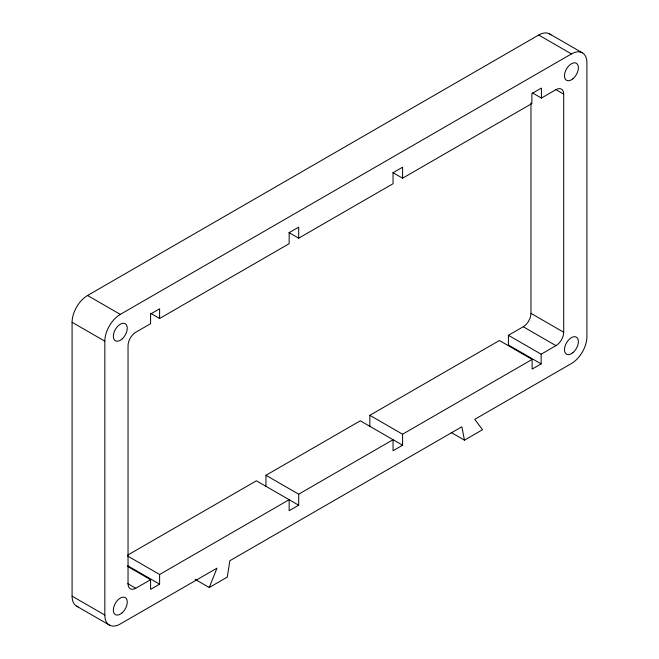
<?xml version="1.0" encoding="UTF-8"?>
<svg xmlns="http://www.w3.org/2000/svg" width="659" height="659" viewBox="0 0 659 659"><rect width="100%" height="100%" fill="white"/><g stroke="black" fill="none" stroke-linecap="round" stroke-linejoin="round"><path stroke-width="0.99" d="M195.08 579.335L209.241 587.515L216.968 568.165L120.3 623.974A21.879 12.628 -60 0 1 104.83 615.045L72.086 596.148L72.086 322.276A21.879 12.628 -60 0 1 87.556 295.487L538.7 35.026A21.879 12.628 -60 0 1 550.973 34.927M104.83 615.045L104.83 341.181A21.879 12.628 -60 0 1 120.3 314.392L571.444 53.923A21.879 12.628 -60 0 1 586.914 62.852L586.914 336.724A21.879 12.628 -60 0 1 571.444 363.513L474.768 419.33L482.503 429.742L464.455 440.163L451.184 432.502M150.763 313.379L159.61 318.486L289.153 243.69L289.153 232.676L298.692 227.174L298.692 238.187L288.963 232.569M298.692 238.187L393.044 183.713L393.044 172.699L402.583 167.188L402.583 178.202L392.855 172.584M402.583 178.202L531.871 103.562L531.871 93.586L541.41 88.084L541.41 98.059L532.563 92.944M541.41 98.059L555.974 89.649A10.939 6.318 -60 0 1 563.709 94.113L563.709 332.251A10.939 6.318 -60 0 1 555.974 345.654L541.154 354.212L508.41 335.307L508.41 344.978L541.154 363.883L541.154 354.212M127.755 555.076L256.417 480.798L298.692 505.206L298.692 494.192L393.044 439.718L393.044 450.731L402.583 445.22L402.583 434.207L532.126 359.419L532.126 369.089L541.154 363.883M265.956 486.301L265.956 475.287L360.308 420.813L402.583 445.22M369.847 426.324L369.847 415.31L499.39 340.514L532.126 359.419M508.41 335.307L523.238 326.749A10.939 6.318 -60 0 0 530.965 313.354L530.965 102.928M127.805 583.66L135.762 588.256L150.59 579.698L150.59 589.377L159.61 584.162L159.61 574.491L289.153 499.695L289.153 510.709L298.692 505.206M209.241 587.515L227.281 577.095L229.859 560.718L461.877 426.768L464.455 440.163M549.639 33.939L582.383 52.844M538.7 35.026L571.444 53.923M555.743 89.517L563.709 94.113M530.965 313.354L563.709 332.251M523.238 326.749L555.974 345.654M369.847 415.31L402.583 434.207M87.556 295.487L120.3 314.392M72.086 322.276L104.83 341.181M265.956 475.287L298.692 494.192M127.755 556.097L159.61 574.491M127.755 565.768L159.61 584.162M127.582 566.419L150.59 579.698M76.617 606.156L109.361 625.061M159.61 318.486L159.61 308.807L150.59 314.022L150.59 323.693L135.762 332.251A10.939 6.318 -60 0 0 128.035 345.646L128.035 583.792A10.939 6.318 -60 0 0 135.762 588.256M78.141 606.824A21.879 12.628 -60 0 1 72.086 596.148M572.803 78.882A9.844 5.684 -60 0 0 576.674 63.462A9.844 5.684 -60 0 0 564.854 73.009A9.844 5.684 -60 0 0 572.803 78.882M572.803 352.746A9.844 5.684 -60 0 0 576.674 337.326A9.844 5.684 -60 0 0 564.854 346.873A9.844 5.684 -60 0 0 572.803 352.746M121.89 613.018A9.844 5.684 -60 0 0 125.367 597.68A9.844 5.684 -60 0 0 113.636 607.647A9.844 5.684 -60 0 0 121.89 613.018M121.849 339.196A9.844 5.684 -60 0 0 125.399 323.841A9.844 5.684 -60 0 0 113.645 333.726A9.844 5.684 -60 0 0 121.849 339.196"/></g></svg>
